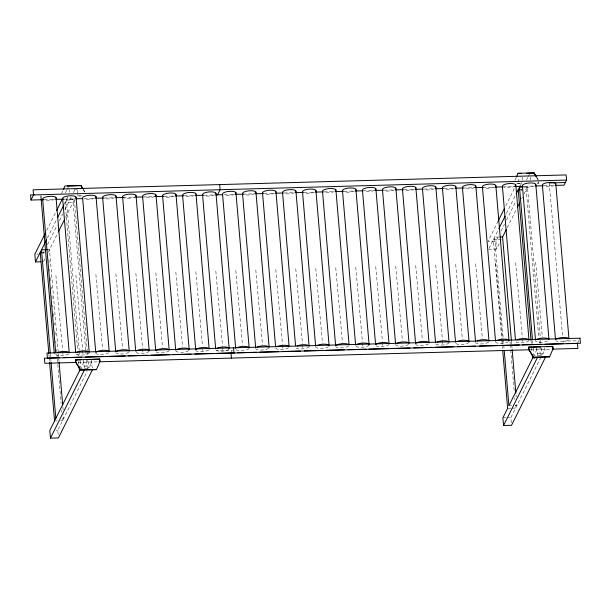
<?xml version="1.0" encoding="UTF-8"?>
<svg xmlns="http://www.w3.org/2000/svg" width="611" height="611" viewBox="0 0 611 611"><rect width="100%" height="100%" fill="white"/><g stroke="black" fill="none" stroke-linecap="round" stroke-linejoin="round"><path stroke-width="0.46" stroke-dasharray="3.06 2.29" d="M61.589 193.763L63.07 190.288M514.958 180.421L516.158 177.641M46.734 230.339L55.662 212.437M65.438 192.824L66.714 190.265M67.141 189.418L68.417 186.859M47.421 237.992L56.701 219.372M64.3 204.135L67.958 196.795M42.831 253.985L44.107 251.434M47.505 244.614L57.281 225.001M59.412 220.739L62.811 213.919M64.934 209.657L71.311 196.864M73.435 192.602L75.138 189.189M77.49 193.488L77.246 189.463M43.488 261.699L45.069 258.522M48.231 252.183L57.946 232.692M65.545 217.455L74.412 199.66L66.416 199.881L79.209 350.416M83.814 362.231L80.736 368.402L87.847 368.204M58.167 434.497L57.801 430.213L87.037 371.587M91.81 362.01L88.732 368.181L88.091 360.605M231.409 352.104L232.256 350.401L216.538 350.836M498.125 221.106L487.922 241.566L495.918 241.345L498.889 235.372M505.778 205.762L514.699 187.852M517.677 181.887L520.228 176.77M488.968 248.478L498.393 229.583M506.412 213.499L515.699 194.871M520.656 184.927L521.817 182.613M501.02 231.111L504.419 224.29M506.542 220.029L515.898 201.271M521 191.044L521.847 189.334M526.522 179.955L527.797 177.396M528.225 176.548L529.5 173.99M488.579 249.273L496.575 249.051L499.34 243.499M507.237 227.666L516.516 209.038M521.58 198.88L522.428 197.193M524.116 193.802L529.042 183.926M537.016 183.239L538.879 183.017L537.031 183.071M536.901 349.584L533.823 355.755L541.82 355.533L544.897 349.362M511.323 422.705L510.888 417.573L540.544 358.092L539.742 348.621M577.464 343.29L578.739 340.732L563.014 341.167M74.496 189.708L77.162 189.631M77.49 195.894L82.103 195.764M516.738 183.636L521.351 183.506M82.149 195.932L77.712 196.055L77.566 194.344M517.471 183.781L521.916 183.659M44.313 199.675L54.784 199.385M64.3 199.117L74.771 198.827M84.287 198.56L94.758 198.27M104.282 198.002L114.753 197.712M123.315 197.475L134.741 197.154M143.31 196.918L154.728 196.597M164.244 196.33L174.715 196.039M184.239 195.772L194.71 195.482M204.227 195.215L214.698 194.924M224.214 194.657L234.685 194.367M243.254 194.13L254.672 193.809M264.196 193.542L274.66 193.252M284.184 192.984L294.655 192.694M304.171 192.427L314.642 192.137M324.158 191.869L334.629 191.579M344.146 191.312L355.571 190.991M363.186 190.777L374.612 190.464M384.128 190.197L394.599 189.906M404.115 189.639L414.586 189.341M424.103 189.082L434.574 188.784M444.098 188.524L454.569 188.226M463.13 187.989L475.503 187.646M483.118 187.432L494.543 187.111M503.113 186.874L514.531 186.554M524.055 186.286L534.526 185.996M544.042 185.729L554.513 185.439M523.948 187.111L527.499 187.012L540.208 336.6M520.007 189.746L526.224 189.57L538.772 337.264M47.727 249.67L49.506 249.624L58.274 352.814M499.034 237.076L494.597 237.198L503.204 338.502M42.014 252.351L44.679 252.274M501.318 239.535L493.321 239.756L501.845 340.113M36.614 254.161L38.386 254.115M78.17 362.376L98.157 361.819M530.31 349.752L551.244 349.171M84.142 366.088L92.139 365.859M537.229 353.441L543.446 353.265M533.434 358.29L535.213 358.245M62.047 418.191L63.819 418.138L63.498 414.357M508.91 405.719L511.575 405.643M515.134 405.544L516.906 405.498L516.669 402.657M55.441 420.895L57.22 420.849M60.772 420.75L62.543 420.696L62.307 417.855M507.642 408.278L511.193 408.179M512.079 408.156L515.631 408.056L515.394 405.215M56.029 430.266L57.801 430.213M502.891 417.794L506.45 417.695M507.336 417.672L510.888 417.573M536.802 177.411L538.658 180.451M536.244 176.823L538.108 179.863M83.249 189.295L85.105 192.335M83.165 189.471L85.021 192.503M535.648 262.134L542.331 336.997M515.661 262.692L522.344 337.555M522.428 338.502L522.772 342.29M495.666 263.249L502.357 338.112M502.441 339.059L502.777 342.847M475.679 263.807L482.369 338.67M455.691 264.364L462.382 339.227M435.704 264.922L442.387 339.785M442.471 340.732L442.815 344.528M415.709 265.48L422.316 339.395M395.722 266.037L402.412 340.9M375.734 266.602L382.425 341.457M382.509 342.404L382.845 346.2M355.747 267.16L362.43 342.015M362.514 342.962L362.858 346.758M335.752 267.717L342.443 342.572M315.765 268.275L322.455 343.13M295.777 268.832L302.468 343.695M302.552 344.642L302.888 348.43M275.79 269.39L282.473 344.253M282.557 345.2L282.901 348.988M255.803 269.947L262.486 344.81M235.808 270.505L242.498 345.368M215.82 271.063L222.511 345.925M222.595 346.872L222.931 350.661M195.833 271.62L202.432 345.536M202.776 349.324L202.944 351.218M175.846 272.178L182.529 347.04M155.851 272.735L162.541 347.598M135.863 273.293L142.554 348.155M142.638 349.102L142.974 352.891M115.876 273.85L122.567 348.713M95.889 274.408L102.572 349.271M75.894 274.965L82.584 349.828M82.668 350.775L83.004 354.563M55.907 275.523L62.597 350.386M62.681 351.333L63.017 355.121M549.228 182.964L562.601 336.432M538.65 181.475L538.795 183.185M530.249 176.991L530.516 180.069M544.752 347.651L545.157 352.448M540.529 340.388L540.773 343.229M541.178 347.957L541.82 355.533M540.682 346.903L540.895 349.477M539.093 341.053L539.253 342.947M522.252 177.213L522.52 180.298M536.679 347.017L537.42 355.755M532.54 340.61L532.777 343.451M533.182 348.186L533.739 354.808M531.02 340.327L531.341 344.115M531.662 347.903L531.982 351.692M511.438 341.121L511.682 343.955M511.758 344.902L512.079 348.69M516.028 395.08L516.188 396.974M510.002 341.786L510.162 343.672M510.246 344.619L514.263 391.957M514.752 397.639L514.913 399.533M495.918 241.345L496.575 249.051M503.281 339.449L503.685 344.184M503.762 345.131L504.09 348.912M501.929 341.06L502.57 348.629M91.589 359.436L92.009 364.324M92.2 366.631L92.33 368.173M74.412 199.66L87.205 350.195M87.281 351.142L87.686 355.869M87.663 360.406L87.808 362.117M85.685 349.912L73.137 202.218L65.14 202.44L77.689 350.134M85.769 350.859L86.166 355.587M86.571 360.322L87.297 368.845M69.165 189.861L69.364 192.167M83.592 359.665L84.402 369.166M79.293 351.363L79.69 356.098M80.094 360.826L80.66 367.455M78.017 353.922L78.177 355.816M78.659 361.491L78.895 364.332M58.351 353.761L59 361.338M62.857 406.781L63.177 410.569M48.872 259.751L49.117 262.593M49.674 269.222L49.835 271.116M50.4 277.738L50.721 281.526M51.209 287.208L51.37 289.102M51.927 295.732L52.172 298.573M52.737 305.195L52.897 307.089M53.455 313.718L53.699 316.559M54.264 323.181L54.425 325.075M54.982 331.704L55.227 334.545M55.792 341.175L55.952 343.069M56.518 349.691L57.235 358.214M57.319 359.161L61.1 403.657M61.665 410.287L61.826 412.181M50.354 353.983L51.003 361.559M48.918 354.647L49.079 356.541M49.163 357.488L49.483 361.277M494.421 187.058A6.767 2.07 -4.9 0 1 483.721 187.844M508.497 341.61A6.767 2.07 -4.9 0 1 500.47 343.405A6.767 2.07 -4.9 0 1 495.62 341.488M454.447 188.173A6.767 2.07 -4.9 0 1 443.739 188.959M468.996 342.168A6.767 2.07 -4.9 0 1 462.237 344.467A6.767 2.07 -4.9 0 1 455.623 343.145M554.391 185.385A6.767 2.07 -4.9 0 1 543.691 186.172M568.467 339.937A6.767 2.07 -4.9 0 1 562.181 341.679A6.767 2.07 -4.9 0 1 556.002 340.846M515.31 185.965A6.767 2.07 -4.9 0 1 503.708 187.287M528.966 340.495A6.767 2.07 -4.9 0 1 522.206 342.794A6.767 2.07 -4.9 0 1 515.585 341.473M229.125 348.858A6.767 2.07 -4.9 0 1 222.366 351.165A6.767 2.07 -4.9 0 1 215.752 349.843M434.459 188.73A6.767 2.07 -4.9 0 1 423.751 189.517M214.576 194.871A6.767 2.07 -4.9 0 1 203.875 195.657M149.168 351.096A6.767 2.07 -4.9 0 1 142.409 353.395A6.767 2.07 -4.9 0 1 135.795 352.073M389.039 344.398A6.767 2.07 -4.9 0 1 382.28 346.697A6.767 2.07 -4.9 0 1 375.666 345.375M194.588 195.428A6.767 2.07 -4.9 0 1 183.88 196.215M208.664 349.981A6.767 2.07 -4.9 0 1 201.5 351.768A6.767 2.07 -4.9 0 1 195.764 350.401M394.477 189.845A6.767 2.07 -4.9 0 1 385.006 190.922M249.12 348.301A6.767 2.07 -4.9 0 1 242.361 350.607A6.767 2.07 -4.9 0 1 235.739 349.286M234.563 194.313A6.767 2.07 -4.9 0 1 223.863 195.092M154.606 196.543A6.767 2.07 -4.9 0 1 143.906 197.33M169.163 350.538A6.767 2.07 -4.9 0 1 162.404 352.837A6.767 2.07 -4.9 0 1 155.782 351.516M408.553 344.398A6.767 2.07 -4.9 0 1 400.526 346.2A6.767 2.07 -4.9 0 1 395.676 344.276M488.51 342.168A6.767 2.07 -4.9 0 1 480.483 343.962A6.767 2.07 -4.9 0 1 475.633 342.045M174.601 195.986A6.767 2.07 -4.9 0 1 163.893 196.773M188.677 350.538A6.767 2.07 -4.9 0 1 180.65 352.333A6.767 2.07 -4.9 0 1 175.792 350.416M309.082 346.628A6.767 2.07 -4.9 0 1 302.323 348.927A6.767 2.07 -4.9 0 1 295.709 347.613M294.533 192.641A6.767 2.07 -4.9 0 1 285.062 193.718M94.644 198.216A6.767 2.07 -4.9 0 1 83.936 199.003M108.72 352.768A6.767 2.07 -4.9 0 1 100.693 354.563A6.767 2.07 -4.9 0 1 95.835 352.646M334.515 191.526A6.767 2.07 -4.9 0 1 323.807 192.305M348.583 346.07A6.767 2.07 -4.9 0 1 341.427 347.858A6.767 2.07 -4.9 0 1 335.683 346.498M374.49 190.403A6.767 2.07 -4.9 0 1 363.782 191.19M449.009 342.725A6.767 2.07 -4.9 0 1 442.249 345.024A6.767 2.07 -4.9 0 1 435.628 343.703M414.472 189.288A6.767 2.07 -4.9 0 1 403.764 190.074M428.54 343.84A6.767 2.07 -4.9 0 1 421.384 345.627A6.767 2.07 -4.9 0 1 415.64 344.26M68.737 353.884A6.767 2.07 -4.9 0 1 60.71 355.678A6.767 2.07 -4.9 0 1 55.861 353.761M54.662 199.331A6.767 2.07 -4.9 0 1 43.961 200.118M135.52 196.566A6.767 2.07 -4.9 0 1 123.918 197.888M128.707 352.211A6.767 2.07 -4.9 0 1 121.543 353.998A6.767 2.07 -4.9 0 1 115.807 352.631M114.631 197.659A6.767 2.07 -4.9 0 1 103.923 198.445M474.434 187.615A6.767 2.07 -4.9 0 1 463.734 188.402M328.596 346.628A6.767 2.07 -4.9 0 1 320.569 348.43A6.767 2.07 -4.9 0 1 315.719 346.506M314.52 192.083A6.767 2.07 -4.9 0 1 303.82 192.862M254.558 193.756A6.767 2.07 -4.9 0 1 243.85 194.535M268.634 348.301A6.767 2.07 -4.9 0 1 260.607 350.103A6.767 2.07 -4.9 0 1 255.749 348.186M534.404 185.943A6.767 2.07 -4.9 0 1 523.696 186.729M547.578 341.03A6.767 2.07 -4.9 0 1 539.62 342.267A6.767 2.07 -4.9 0 1 535.595 340.373M274.545 193.198A6.767 2.07 -4.9 0 1 265.067 194.275M288.621 347.743A6.767 2.07 -4.9 0 1 280.594 349.545A6.767 2.07 -4.9 0 1 275.737 347.628M369.052 344.955A6.767 2.07 -4.9 0 1 362.292 347.254A6.767 2.07 -4.9 0 1 355.671 345.933M354.502 190.96A6.767 2.07 -4.9 0 1 343.794 191.747M74.657 198.774A6.767 2.07 -4.9 0 1 63.949 199.56M89.206 352.768A6.767 2.07 -4.9 0 1 82.447 355.067A6.767 2.07 -4.9 0 1 75.825 353.746"/><path stroke-width="0.92" d="M63.445 189.418L64.926 185.943L80.919 185.5L82.783 188.539M96.462 369.602L99.891 361.613L99.669 359.047L75.596 359.887L75.817 362.453L80.469 370.052L96.462 369.602L80.553 369.876L75.901 362.285L75.688 359.719M516.448 176.946L518.013 173.303L534.006 172.852L536.336 176.655M549.549 356.961L552.978 348.973L552.756 346.399L528.775 347.071L528.905 349.813L533.556 357.404L549.633 356.786L533.64 357.236L528.989 349.637L528.775 347.071M43.358 199.705L30.985 200.049L33.536 194.932L33.101 189.8L566.145 174.922L566.58 180.062L564.029 185.171L555.46 185.416M45.458 232.898L34.835 254.214L35.491 261.92L40.822 261.768M56.518 210.726L62.467 198.796M35.491 261.92L46.573 239.688M57.549 217.676L63.88 204.983M82.699 188.707L80.919 185.5M58.366 231.844L64.277 219.991M80.308 369.258L49.804 430.442L50.461 438.148L58.457 437.919L92.551 369.548M50.461 438.148L84.471 369.938M99.891 361.613L99.669 359.047M217.554 194.84L220.105 189.731L219.662 184.591M518.013 173.303L521.13 173.379M498.125 221.106L504.503 208.313M498.813 228.735L505.144 216.034M516.119 194.031L520.274 185.698M535.786 176.06L534.006 172.852M511.361 340.174L502.593 236.976L506.389 229.354M517.364 207.35L519.472 203.119M533.395 356.61L508.91 405.719L504.251 350.806M545.638 356.9L511.544 425.279L503.548 425.5L537.558 357.29M552.978 348.973L552.756 346.399M67.241 186.049L80.835 185.668M526.728 173.226L533.922 173.028M34.361 194.81L30.55 194.909L30.985 200.049M33.536 194.932L566.58 180.062M549.228 182.964L565.358 182.513M55.738 199.362L63.353 199.148M75.726 198.804L82.386 198.613M95.713 198.247L103.328 198.033M115.7 197.689L123.315 197.475M135.688 197.132L142.355 196.941M155.683 196.574L163.297 196.36M175.67 196.009L183.285 195.803M195.657 195.451L203.272 195.245M215.645 194.894L222.312 194.71M235.64 194.336L243.254 194.13M255.627 193.779L263.242 193.565M275.614 193.221L283.229 193.007M295.602 192.664L303.216 192.45M315.597 192.106L323.211 191.892M335.584 191.549L343.199 191.335M355.571 190.991L362.231 190.808M375.559 190.433L383.173 190.22M395.554 189.876L403.168 189.662M415.541 189.318L423.156 189.105M435.528 188.761L443.143 188.547M455.516 188.203L463.13 187.989M475.503 187.646L483.118 187.432M495.498 187.088L502.158 186.897M515.485 186.531L523.1 186.317M535.473 185.973L543.087 185.759M523.062 187.142L519.503 187.241L532.456 339.663M520.007 189.746L518.227 189.792L531.02 340.327M47.727 249.67L41.51 249.846L50.278 353.036M499.928 237.053L502.593 236.976M42.014 252.351L40.234 252.404L48.842 353.7M59.649 357.74L44.42 358.168L44.855 363.301L76.268 362.43M63.46 357.634L81.546 357.13M85.349 357.023L103.435 356.519M106.291 356.442L125.331 355.908M128.18 355.831L147.22 355.297M151.032 355.19L169.117 354.685M172.921 354.579L191.006 354.075M194.817 353.968L212.903 353.464M216.706 353.357L234.792 352.853M237.648 352.776L256.689 352.242M259.538 352.165L278.578 351.63M282.389 351.524L300.475 351.02M304.278 350.913L322.364 350.409M326.175 350.302L344.26 349.798M348.064 349.691L366.149 349.187M369.006 349.11L388.038 348.575M390.895 348.499L409.935 347.965M413.746 347.858L431.824 347.354M435.635 347.247L453.721 346.743M457.532 346.636L475.61 346.132M479.421 346.025L497.507 345.521M500.363 345.444L519.396 344.91M522.252 344.833L541.293 344.299M545.096 344.192L563.182 343.688M566.993 343.581L577.464 343.29L577.899 348.43L552.199 349.141M75.596 359.887L80.927 359.734M87.594 359.551L99.585 359.215M528.683 347.239L540.682 346.903M546.455 346.743L552.672 346.574M99.112 361.788L529.355 349.782M555.789 183.751L568.963 338.838A6.767 2.07 -4.9 0 0 563.227 337.471A6.767 2.07 -4.9 0 0 556.063 339.258M542.392 185.27L555.483 339.411M535.801 184.308L548.976 339.395A6.767 2.07 -4.9 0 0 544.103 338.013A6.767 2.07 -4.9 0 0 536.97 339.281M522.397 185.828L535.496 339.968M532.227 354.525L532.548 358.313M515.806 184.866L528.989 339.953A6.767 2.07 -4.9 0 0 524.108 338.57A6.767 2.07 -4.9 0 0 516.982 339.838M515.424 339.586L502.41 186.386A6.767 2.07 -4.9 0 1 510.07 183.499A6.767 2.07 -4.9 0 1 515.31 185.965M512.163 349.637L515.86 393.186M495.819 185.423L508.994 340.51A6.767 2.07 -4.9 0 0 504.121 339.128A6.767 2.07 -4.9 0 0 496.995 340.396M502.731 350.523L507.642 408.278L502.891 417.794L503.548 425.5M482.423 186.943L495.521 341.083M475.832 185.981L489.006 341.068A6.767 2.07 -4.9 0 0 484.133 339.685A6.767 2.07 -4.9 0 0 477.008 340.953M462.435 187.501L475.526 341.641M455.844 186.538L469.019 341.625A6.767 2.07 -4.9 0 0 464.146 340.243A6.767 2.07 -4.9 0 0 457.013 341.511M442.44 188.058L455.539 342.198M435.857 187.096L449.032 342.183M435.551 342.763L422.453 188.623A6.767 2.07 -4.9 0 1 430.113 185.729A6.767 2.07 -4.9 0 1 435.353 188.196M415.862 187.653L429.037 342.74M402.466 189.181L415.564 343.321M395.875 188.211L409.049 343.298A6.767 2.07 -4.9 0 0 403.313 341.931A6.767 2.07 -4.9 0 0 396.149 343.718M382.478 189.738L395.569 343.878M375.887 188.768L389.062 343.856A6.767 2.07 -4.9 0 0 383.326 342.488A6.767 2.07 -4.9 0 0 376.162 344.276M375.582 344.436L362.483 190.296A6.767 2.07 -4.9 0 1 370.144 187.401A6.767 2.07 -4.9 0 1 375.391 189.868M355.9 189.326L369.075 344.413A6.767 2.07 -4.9 0 0 363.331 343.046A6.767 2.07 -4.9 0 0 356.167 344.833M342.496 190.853L355.594 344.994M335.905 189.884L349.087 344.971A6.767 2.07 -4.9 0 0 343.344 343.603A6.767 2.07 -4.9 0 0 336.18 345.391M322.509 191.411L335.607 345.551M315.918 190.441L329.092 345.528A6.767 2.07 -4.9 0 0 324.22 344.153A6.767 2.07 -4.9 0 0 317.094 345.414M302.521 191.969L315.612 346.109M295.93 190.999L309.105 346.086A6.767 2.07 -4.9 0 0 304.232 344.711A6.767 2.07 -4.9 0 0 297.099 345.971M282.534 192.526L295.548 345.719M275.943 191.556L289.118 346.643A6.767 2.07 -4.9 0 0 284.237 345.268A6.767 2.07 -4.9 0 0 277.111 346.529M262.539 193.084L275.553 346.277M255.948 192.114L269.13 347.201A6.767 2.07 -4.9 0 0 264.25 345.826A6.767 2.07 -4.9 0 0 257.124 347.086M242.552 193.641L255.65 347.781M235.961 192.671L249.135 347.758A6.767 2.07 -4.9 0 0 244.263 346.384A6.767 2.07 -4.9 0 0 237.137 347.644M235.655 348.339L222.564 194.199A6.767 2.07 -4.9 0 1 230.225 191.312A6.767 2.07 -4.9 0 1 235.464 193.779M233.532 347.842L233.975 352.982M230.989 352.959L231.424 358.099M215.973 193.229L229.148 348.316A6.767 2.07 -4.9 0 0 224.275 346.941A6.767 2.07 -4.9 0 0 217.149 348.201M202.577 194.756L215.668 348.896M195.986 193.794L209.161 348.873M182.582 195.314L195.68 349.454M175.999 194.351L189.173 349.431M162.595 195.871L175.693 350.011M156.004 194.909L169.178 349.988A6.767 2.07 -4.9 0 0 163.442 348.621A6.767 2.07 -4.9 0 0 156.279 350.416M155.706 350.569L142.607 196.429A6.767 2.07 -4.9 0 1 150.268 193.542A6.767 2.07 -4.9 0 1 155.507 196.009M136.016 195.467L149.191 350.546A6.767 2.07 -4.9 0 0 143.455 349.187A6.767 2.07 -4.9 0 0 136.291 350.974M122.62 196.986L135.711 351.126M116.029 196.024L129.204 351.104A6.767 2.07 -4.9 0 0 123.468 349.744A6.767 2.07 -4.9 0 0 116.304 351.531M102.625 197.544L115.723 351.684M96.042 196.582L109.216 351.661A6.767 2.07 -4.9 0 0 103.473 350.302A6.767 2.07 -4.9 0 0 96.309 352.089M95.736 352.242L82.638 198.101A6.767 2.07 -4.9 0 1 90.298 195.215A6.767 2.07 -4.9 0 1 95.537 197.681M76.047 197.139L89.229 352.226A6.767 2.07 -4.9 0 0 84.349 350.844A6.767 2.07 -4.9 0 0 77.223 352.112M79.056 366.226L79.461 370.961M62.65 198.659L75.749 352.799M56.059 197.697L69.234 352.784A6.767 2.07 -4.9 0 0 64.361 351.401A6.767 2.07 -4.9 0 0 57.235 352.669M59.076 362.285L62.696 404.887M42.663 199.217L55.677 352.41M40.899 195.994L54.249 353.158M51.08 362.506L55.83 418.367M49.567 362.224L54.555 420.926M542.828 185.767A6.767 2.07 -4.9 0 1 548.288 182.513A6.767 2.07 -4.9 0 1 555.766 184.293M442.876 188.555A6.767 2.07 -4.9 0 1 449.222 185.217A6.767 2.07 -4.9 0 1 455.348 187.638M522.833 186.324A6.767 2.07 -4.9 0 1 528.301 183.071A6.767 2.07 -4.9 0 1 535.778 184.85M203.012 195.245A6.767 2.07 -4.9 0 1 208.473 191.991A6.767 2.07 -4.9 0 1 215.95 193.779M437.025 342.068A6.767 2.07 -4.9 0 1 448.596 341.686M462.871 187.997A6.767 2.07 -4.9 0 1 468.332 184.743A6.767 2.07 -4.9 0 1 475.809 186.523M262.974 193.572A6.767 2.07 -4.9 0 1 268.443 190.319A6.767 2.07 -4.9 0 1 275.92 192.098M123.055 197.483A6.767 2.07 -4.9 0 1 128.516 194.229A6.767 2.07 -4.9 0 1 135.993 196.009M196.261 349.301A6.767 2.07 -4.9 0 1 202.539 347.552A6.767 2.07 -4.9 0 1 208.725 348.385M183.017 195.803A6.767 2.07 -4.9 0 1 188.486 192.549A6.767 2.07 -4.9 0 1 195.963 194.336M382.914 190.227A6.767 2.07 -4.9 0 1 388.375 186.974A6.767 2.07 -4.9 0 1 395.852 188.753M416.137 343.161A6.767 2.07 -4.9 0 1 422.422 341.419A6.767 2.07 -4.9 0 1 428.601 342.244M163.03 196.36A6.767 2.07 -4.9 0 1 169.377 193.03A6.767 2.07 -4.9 0 1 175.494 195.451M176.266 349.859A6.767 2.07 -4.9 0 1 182.552 348.117A6.767 2.07 -4.9 0 1 188.738 348.942M482.858 187.44A6.767 2.07 -4.9 0 1 488.319 184.186A6.767 2.07 -4.9 0 1 495.796 185.965M322.944 191.9A6.767 2.07 -4.9 0 1 328.405 188.646A6.767 2.07 -4.9 0 1 335.89 190.426M43.098 199.713A6.767 2.07 -4.9 0 1 48.559 196.459A6.767 2.07 -4.9 0 1 56.036 198.239M302.957 192.457A6.767 2.07 -4.9 0 1 309.303 189.12A6.767 2.07 -4.9 0 1 315.421 191.549M103.06 198.04A6.767 2.07 -4.9 0 1 108.529 194.787A6.767 2.07 -4.9 0 1 116.006 196.566M342.931 191.342A6.767 2.07 -4.9 0 1 348.4 188.089A6.767 2.07 -4.9 0 1 355.877 189.868M242.987 194.13A6.767 2.07 -4.9 0 1 248.448 190.876A6.767 2.07 -4.9 0 1 255.933 192.664M402.901 189.67A6.767 2.07 -4.9 0 1 408.362 186.416A6.767 2.07 -4.9 0 1 415.847 188.196M282.969 193.015A6.767 2.07 -4.9 0 1 289.309 189.685A6.767 2.07 -4.9 0 1 295.434 192.106M63.086 199.155A6.767 2.07 -4.9 0 1 68.547 195.902A6.767 2.07 -4.9 0 1 76.031 197.681M580.015 338.173L46.971 353.051L47.406 358.191L580.45 343.313L580.015 338.173"/></g></svg>
